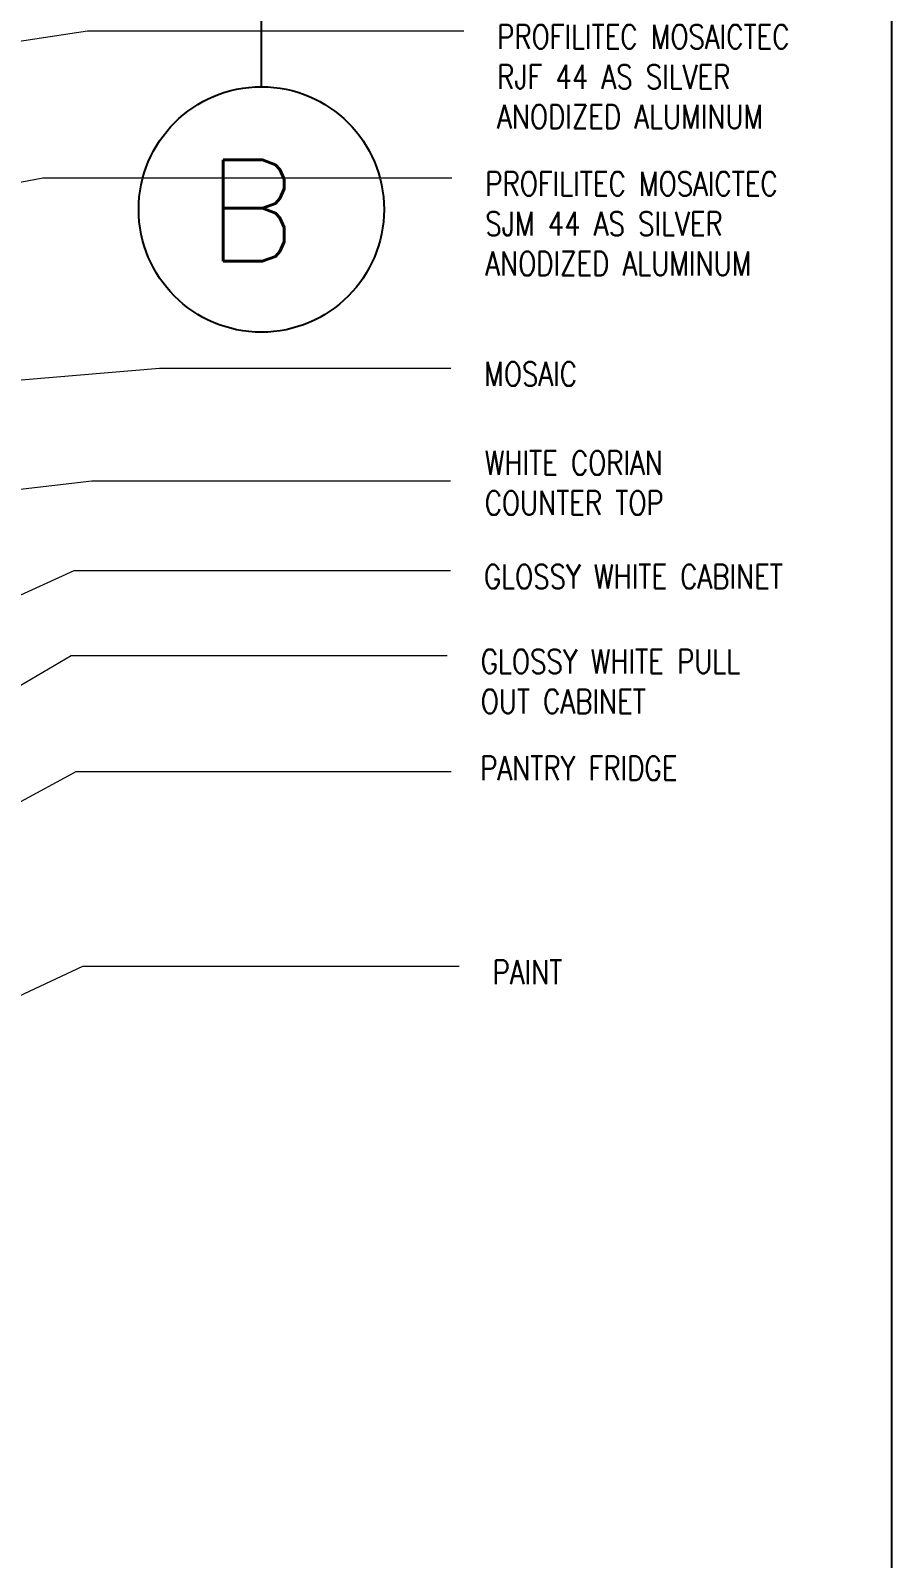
# Model space of a CAD drawing. Header units: inches. Extents: x -12478 to 399182, y -16583 to 525552.
# Drawn here: x 55749 to 57905, y -10120 to -6294 of the extents above; entities that cross this region are included whole.
import ezdxf

# ---------------------------------------------------------------- set-up
doc = ezdxf.new("R2010")
doc.units = ezdxf.units.IN
doc.header["$LTSCALE"] = 1000
doc.header["$MEASUREMENT"] = 0
doc.linetypes.add('ACAD_ISO04W100', pattern=[30, 24, -3, 0, -3])
doc.layers.add('8', color=8, linetype='Continuous')
doc.layers.add('Layer1', color=1, linetype='Continuous')
doc.layers.add('ID-NOTES', color=3, linetype='Continuous', lineweight=0)
doc.styles.add('ID-ROMANS', font='romans.shx', dxfattribs={"width": 0.8})
doc.styles.add('STYL-CONCEPT', font='romans.shx')
doc.styles.add('ZZ-Dim All', font='romans.shx', dxfattribs={"width": 0.8})
doc.dimstyles.new('DIM 0200', dxfattribs={"dimscale": 200, "dimtxt": 1, "dimasz": 0.8, "dimexe": 0.5, "dimexo": 1, "dimgap": 0.4, "dimtad": 1, "dimdec": 0, "dimrnd": 10, "dimdsep": 46, "dimtxsty": 'ZZ-Dim All', "dimblk1": 'ARCHTICK', "dimblk2": 'ARCHTICK', "dimsah": 1, "dimcen": 1, "dimdle": 0.5, "dimclrd": 256, "dimclre": 256, "dimclrt": 256, "dimadec": 0, "dimazin": 2, "dimtfac": 1, "dimtdec": 0, "dimtix": 1, "dimtmove": 2, "dimatfit": 2, "dimfxl": 1, "dimfxlon": 1, "dimtolj": 1, "dimtzin": 0, "dimlwd": -1, "dimlwe": -1, "dimarcsym": 0})

# ---------------------------------------------------------------- blocks, each defined once
blk = doc.blocks.new('_ARCHTICK')
at = {"color": 0, "linetype": 'ByBlock', "const_width": 0.15}
blk.add_lwpolyline([(-0.5, -0.5), (0.5, 0.5)], dxfattribs=at)

msp = doc.modelspace()

# ---------------------------------------------------------------- linework, layer by layer
at = {"layer": '8', "color": 1}
msp.add_lwpolyline([(48146.1, -3296.5), (57905, -3296.5), (57905, -12085.2), (48146.1, -12085.2)], close=True, dxfattribs=at)
at = {"layer": 'Layer1', "linetype": 'ACAD_ISO04W100', "ltscale": 10}
msp.add_line((56327, -6434.3, 0), (56327.5, -5967.7), dxfattribs=at)
at = {"layer": 'Layer1'}
msp.add_circle((56326.7, -6741.6, 0), 307.3, dxfattribs=at)

# ---------------------------------------------------------------- texts
at = {"layer": 'ID-NOTES', "color": 3, "char_height": 60, "width": 815.203, "attachment_point": 1, "style": 'ID-ROMANS'}
for s, insert in [('\\pxql,t16;{\\C256;PROFILITEC MOSAICTEC RJF 44 AS SILVER ANODIZED ALUMINUM}', (56917.3, -6279.2, 375.8)), ('\\pxql,t16;{\\C256;PROFILITEC MOSAICTEC SJM 44 AS SILVER ANODIZED ALUMINUM}', (56887.8, -6647.2, 375.8)), ('\\pxt16;{\\C256;GLOSSY WHITE CABINET}', (56884.2, -7630.9, 375.8)), ('\\pxt16;{\\C256;GLOSSY WHITE PULL OUT CABINET}', (56876.3, -7843.5, 375.8)), ('\\pxql,t16;{\\C256;PAINT}', (56906.1, -8621.7, 375.8))]:
    msp.add_mtext(s, dxfattribs=dict(at, insert=insert))
at = {"layer": 'ID-NOTES', "char_height": 60, "attachment_point": 1, "style": 'ID-ROMANS'}
for s, insert, width in [('MOSAIC', (56884.9, -7123.5, 375.8), 647.663), ('WHITE CORIAN COUNTER TOP', (56886.2, -7346.4, -375.8), 647.663), ('PANTRY FRIDGE', (56874.9, -8110.9), 771.843)]:
    msp.add_mtext(s, dxfattribs=dict(at, insert=insert, width=width))
at = {"layer": 'Layer1', "insert": (56416.1, -6871.5, 0), "char_height": 253.9, "attachment_point": 9, "rotation": 359.9337, "style": 'STYL-CONCEPT'}
msp.add_mtext_dynamic_manual_height_columns('B', width=200.816, gutter_width=150, heights=[0], dxfattribs=at)

# ---------------------------------------------------------------- leaders
at = {"layer": 'ID-NOTES'}
for points in [[(51167.7, -6804.5, -751.7), (54269.5, -5581.8, -751.7), (56833.3, -5581.8, -751.7)], [(51483.6, -6819.6, -751.7), (54255.9, -5793.9, -751.7), (56831.3, -5793.9, -751.7)], [(53521.7, -6654), (55890.9, -6294.4), (56833.6, -6294.4)], [(53521.7, -7095.9), (55779.6, -6662.4), (56804.1, -6662.4)], [(53527.6, -7354.6), (56071.4, -7138.7), (56801.1, -7138.7)], [(51538.7, -7925.4, -751.7), (55902.1, -7421, -751.7), (56800.4, -7421, -751.7)], [(52322.3, -9250.3), (55857.8, -7646.1), (56800.5, -7646.1)], [(53386, -9309), (55849.9, -7858.7), (56792.5, -7858.7)], [(53252.6, -9566.5), (55862.5, -8148.7), (56802.4, -8148.7)], [(53562.9, -9711.8), (55879.6, -8636.9), (56822.3, -8636.9)]]:
    msp.add_leader(points, dimstyle='DIM 0200', override={"dimasz": 0.2, "dimtad": 0, "dimclrd": 8}, dxfattribs=at)

doc.saveas('drawing.dxf')
